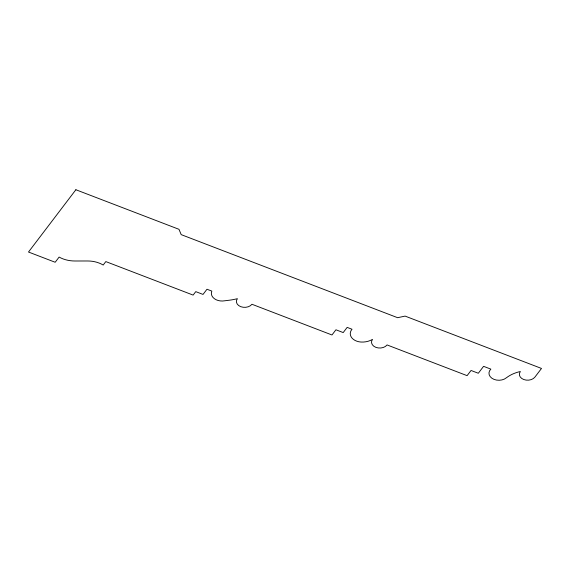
<?xml version="1.0" encoding="UTF-8"?>
<svg xmlns="http://www.w3.org/2000/svg" width="570" height="570" viewBox="0 0 570 570"><rect width="100%" height="100%" fill="white"/><g stroke="black" fill="none" stroke-linecap="round" stroke-linejoin="round"><path stroke-width="0.85" d="M75.874 189.739L28.5 252.026L55.176 262.264L59.123 257.077A25.557 18.197 -0.3 0 0 74.991 260.996L87.666 260.982A23.926 17.036 -0.3 0 1 103.191 265.043L105.821 261.587L193.13 295.096L195.759 291.633L203.034 294.426L206.981 289.232L211.833 291.099A10.78 7.681 -0.3 0 0 214.327 298.666A10.78 7.681 -0.3 0 0 224.829 300.775L227.772 300.404A50.844 36.202 -0.3 0 0 237.398 298.673A8.279 5.892 -0.3 0 0 240.725 306.66A8.279 5.892 -0.3 0 0 251.947 304.259L331.982 334.975L335.93 329.781L343.204 332.574L347.151 327.387L352.004 329.246A11.87 8.45 -0.3 0 0 360.988 342.043A15.639 11.136 -0.3 0 0 372.509 339.357A8.279 5.892 -0.3 0 0 375.837 347.337A8.279 5.892 -0.3 0 0 387.066 344.935L467.094 375.651L471.041 370.464L478.316 373.257L483.581 366.332L490.856 369.125L489.537 370.856A9.918 7.061 -0.3 0 0 493.948 379.349A9.918 7.061 -0.3 0 0 506.481 377.725A31.82 22.658 -0.3 0 1 520.367 371.512A8.279 5.892 -0.3 0 0 523.695 379.499A8.279 5.892 -0.3 0 0 534.917 377.098L541.5 368.448L405.099 316.101L397.618 317.697L181.196 234.633L178.98 229.311L75.874 189.739"/></g></svg>
